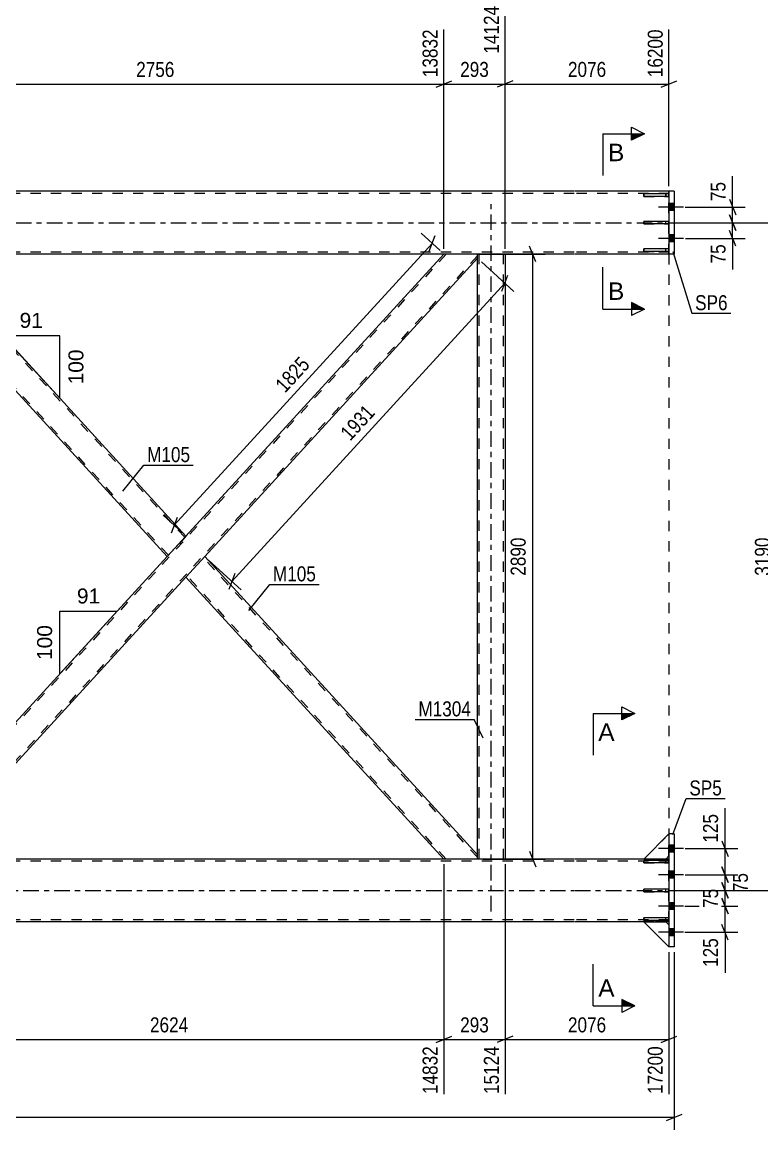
# Model space of a CAD drawing. Header units: millimetres. Extents: x -81 to 760, y -449 to 145.
# Drawn here: x 472.7 to 614, y -173.4 to 38.3 of the extents above; entities that cross this region are included whole.
import ezdxf

# ---------------------------------------------------------------- set-up
doc = ezdxf.new("R2010")
doc.units = ezdxf.units.MM
doc.linetypes.add('DXK_LINE_DOT2', pattern=[3.9198, 1.9599, -1.9599])
doc.linetypes.add('DXK_LINE_DOT3', pattern=[5.9187, 2.979, -0.9799, 0.9799, -0.9799])
doc.styles.add('Arial', font='ARIAL.TTF', dxfattribs={"height": 0.2})
doc.styles.add('Arial Narrow', font='ARIALN.TTF', dxfattribs={"height": 0.2})

# ---------------------------------------------------------------- blocks, each defined once
blk = doc.blocks.new('Part-122569792-3648 - 3516')
at = {"color": 2, "linetype": 'Continuous'}
for p, q in [((591.47, -127.84), (591.47, -127.36)), ((596.27, -127.36), (591.47, -127.36)), ((596.27, -127.84), (591.47, -127.84)), ((596.27, -127.84), (596.27, -127.36))]:
    blk.add_line(p, q, dxfattribs=at)
at = {"color": 7, "linetype": 'DXK_LINE_DOT2'}
for p, q in [((595.67, -127.84), (595.67, -127.36)), ((596.27, -127.36), (596.27, -127.36)), ((596.27, -127.36), (596.27, -127.36)), ((596.27, -127.84), (596.27, -127.84)), ((596.27, -127.84), (596.27, -127.84))]:
    blk.add_line(p, q, dxfattribs=at)
blk = doc.blocks.new('Part-122569792-3642 - 3516')
at = {"color": 2, "linetype": 'Continuous'}
for p, q in [((591.47, -133.34), (591.47, -132.86)), ((596.27, -132.86), (591.47, -132.86)), ((596.27, -133.34), (591.47, -133.34)), ((596.27, -133.34), (596.27, -132.86))]:
    blk.add_line(p, q, dxfattribs=at)
at = {"color": 7, "linetype": 'DXK_LINE_DOT2'}
for p, q in [((595.67, -133.34), (595.67, -132.86)), ((596.27, -132.86), (596.27, -132.86)), ((596.27, -132.86), (596.27, -132.86)), ((596.27, -133.34), (596.27, -133.34)), ((596.27, -133.34), (596.27, -133.34))]:
    blk.add_line(p, q, dxfattribs=at)
blk = doc.blocks.new('Part-122569792-3621 - 3516')
at = {"color": 2, "linetype": 'Continuous'}
for p, q in [((596.27, -116.8), (591.47, -121.6)), ((595.67, -121.6), (591.47, -121.6)), ((596.27, -121), (595.67, -121.6))]:
    blk.add_line(p, q, dxfattribs=at)
at = {"color": 7, "linetype": 'DXK_LINE_DOT2'}
for p, q in [((596.27, -121), (596.27, -116.8)), ((596.27, -116.8), (596.27, -116.8)), ((596.27, -116.8), (596.27, -116.8)), ((596.27, -121), (596.27, -121)), ((596.27, -121), (596.27, -121))]:
    blk.add_line(p, q, dxfattribs=at)
blk = doc.blocks.new('Part-122569792-3624 - 3516')
at = {"color": 7, "linetype": 'DXK_LINE_DOT2'}
for p, q in [((596.27, -116.8), (591.47, -121.6)), ((596.27, -121), (596.27, -116.8)), ((591.47, -121.6), (595.67, -121.6)), ((595.67, -121.6), (596.27, -121))]:
    blk.add_line(p, q, dxfattribs=at)
blk = doc.blocks.new('Bolt-122569792-3691 - 3516')
at = {"linetype": 'Continuous'}
for points in [[(596.27, 3.66), (596.27, 2.34), (597.27, 2.34), (597.27, 3.66)], [(596.27, 3.66), (596.27, 2.34), (597.27, 2.34), (597.27, 3.66)], [(596.27, -2.34), (596.27, -3.66), (597.27, -3.66), (597.27, -2.34)], [(596.27, -2.34), (596.27, -3.66), (597.27, -3.66), (597.27, -2.34)]]:
    blk.add_hatch(color=1, dxfattribs=at).paths.add_polyline_path(points)
at = {"color": 1, "linetype": 'Continuous'}
for p, q in [((599.03, 3), (594.27, 3)), ((599.03, 3), (594.27, 3)), ((597.27, 3.66), (596.27, 3.66)), ((597.27, 3.66), (596.27, 3.66)), ((597.27, 2.34), (596.27, 2.34)), ((597.27, 2.34), (596.27, 2.34)), ((599.03, -3), (594.27, -3)), ((599.03, -3), (594.27, -3)), ((597.27, -2.34), (596.27, -2.34)), ((597.27, -2.34), (596.27, -2.34)), ((597.27, -3.66), (596.27, -3.66)), ((597.27, -3.66), (596.27, -3.66))]:
    blk.add_line(p, q, dxfattribs=at)
blk = doc.blocks.new('Part-122569792-3627 - 3516')
at = {"color": 2, "linetype": 'Continuous'}
for p, q in [((591.47, -133.6), (595.67, -133.6)), ((596.27, -138.4), (591.47, -133.6)), ((595.67, -133.6), (596.27, -134.2))]:
    blk.add_line(p, q, dxfattribs=at)
at = {"color": 7, "linetype": 'DXK_LINE_DOT2'}
for p, q in [((596.27, -134.2), (596.27, -134.2)), ((596.27, -134.2), (596.27, -138.4)), ((596.27, -138.4), (596.27, -138.4))]:
    blk.add_line(p, q, dxfattribs=at)
blk = doc.blocks.new('Part-122569792-3630 - 3516')
at = {"color": 7, "linetype": 'DXK_LINE_DOT2'}
for p, q in [((591.47, -133.6), (595.67, -133.6)), ((596.27, -138.4), (591.47, -133.6)), ((595.67, -133.6), (596.27, -134.2)), ((596.27, -134.2), (596.27, -138.4))]:
    blk.add_line(p, q, dxfattribs=at)
blk = doc.blocks.new('Part-122569792-3633 - 3516')
at = {"color": 7, "linetype": 'DXK_LINE_DOT2'}
for p, q in [((596.27, -132.86), (591.47, -132.86)), ((591.47, -132.86), (591.47, -133.34)), ((591.47, -133.34), (596.27, -133.34)), ((595.67, -133.34), (595.67, -132.86)), ((596.27, -133.34), (596.27, -132.86))]:
    blk.add_line(p, q, dxfattribs=at)
blk = doc.blocks.new('Part-122569792-3636 - 3516')
at = {"color": 7, "linetype": 'DXK_LINE_DOT2'}
for p, q in [((596.27, -121.86), (591.47, -121.86)), ((591.47, -121.86), (591.47, -122.34)), ((591.47, -122.34), (596.27, -122.34)), ((595.67, -122.34), (595.67, -121.86)), ((596.27, -122.34), (596.27, -121.86))]:
    blk.add_line(p, q, dxfattribs=at)
blk = doc.blocks.new('Part-122569792-3639 - 3516')
at = {"color": 7, "linetype": 'DXK_LINE_DOT2'}
for p, q in [((596.27, -127.36), (591.47, -127.36)), ((591.47, -127.36), (591.47, -127.84)), ((591.47, -127.84), (596.27, -127.84)), ((595.67, -127.84), (595.67, -127.36)), ((596.27, -127.84), (596.27, -127.36))]:
    blk.add_line(p, q, dxfattribs=at)
blk = doc.blocks.new('Part-122569792-3645 - 3516')
at = {"color": 2, "linetype": 'Continuous'}
for p, q in [((591.47, -122.34), (591.47, -121.86)), ((596.27, -121.86), (591.47, -121.86)), ((596.27, -122.34), (591.47, -122.34)), ((596.27, -122.34), (596.27, -121.86))]:
    blk.add_line(p, q, dxfattribs=at)
at = {"color": 7, "linetype": 'DXK_LINE_DOT2'}
for p, q in [((595.67, -122.34), (595.67, -121.86)), ((596.27, -121.86), (596.27, -121.86)), ((596.27, -121.86), (596.27, -121.86)), ((596.27, -122.34), (596.27, -122.34)), ((596.27, -122.34), (596.27, -122.34))]:
    blk.add_line(p, q, dxfattribs=at)
blk = doc.blocks.new('Bolt-122569792-3692 - 3516')
at = {"linetype": 'Continuous'}
for points in [[(596.27, -118.94), (596.27, -120.26), (597.27, -120.26), (597.27, -118.94)], [(596.27, -118.94), (596.27, -120.26), (597.27, -120.26), (597.27, -118.94)], [(596.27, -118.94), (596.27, -120.26), (597.27, -120.26), (597.27, -118.94)], [(596.27, -123.94), (596.27, -125.26), (597.27, -125.26), (597.27, -123.94)], [(596.27, -123.94), (596.27, -125.26), (597.27, -125.26), (597.27, -123.94)], [(596.27, -129.94), (596.27, -131.26), (597.27, -131.26), (597.27, -129.94)], [(596.27, -129.94), (596.27, -131.26), (597.27, -131.26), (597.27, -129.94)], [(596.27, -134.94), (596.27, -136.26), (597.27, -136.26), (597.27, -134.94)], [(596.27, -134.94), (596.27, -136.26), (597.27, -136.26), (597.27, -134.94)], [(596.27, -134.94), (596.27, -136.26), (597.27, -136.26), (597.27, -134.94)]]:
    blk.add_hatch(color=1, dxfattribs=at).paths.add_polyline_path(points)
at = {"color": 1, "linetype": 'Continuous'}
for p, q in [((599.03, -119.6), (594.27, -119.6)), ((599.03, -119.6), (594.27, -119.6)), ((599.03, -119.6), (594.27, -119.6)), ((597.27, -118.94), (596.27, -118.94)), ((597.27, -118.94), (596.27, -118.94)), ((597.27, -118.94), (596.27, -118.94)), ((597.27, -120.26), (596.27, -120.26)), ((597.27, -120.26), (596.27, -120.26)), ((597.27, -120.26), (596.27, -120.26)), ((599.03, -124.6), (594.27, -124.6)), ((599.03, -124.6), (594.27, -124.6)), ((597.27, -123.94), (596.27, -123.94)), ((597.27, -123.94), (596.27, -123.94)), ((597.27, -125.26), (596.27, -125.26)), ((597.27, -125.26), (596.27, -125.26)), ((599.03, -130.6), (594.27, -130.6)), ((599.03, -130.6), (594.27, -130.6)), ((597.27, -129.94), (596.27, -129.94)), ((597.27, -129.94), (596.27, -129.94)), ((597.27, -131.26), (596.27, -131.26)), ((597.27, -131.26), (596.27, -131.26)), ((597.27, -134.94), (596.27, -134.94)), ((597.27, -134.94), (596.27, -134.94)), ((597.27, -134.94), (596.27, -134.94)), ((599.03, -135.6), (594.27, -135.6)), ((599.03, -135.6), (594.27, -135.6)), ((599.03, -135.6), (594.27, -135.6)), ((597.27, -136.26), (596.27, -136.26)), ((597.27, -136.26), (596.27, -136.26)), ((597.27, -136.26), (596.27, -136.26))]:
    blk.add_line(p, q, dxfattribs=at)
blk = doc.blocks.new('Part-122569792-3715 - 3516')
at = {"color": 7, "linetype": 'DXK_LINE_DOT2'}
for p, q in [((578.17, 5.6), (0, 5.6)), ((596.27, 5.6), (578.27, 5.6)), ((596.27, -6), (596.27, 6)), ((578.17, -5.6), (0, -5.6)), ((596.27, -5.6), (578.27, -5.6))]:
    blk.add_line(p, q, dxfattribs=at)
at = {"color": 2, "linetype": 'Continuous'}
for p, q in [((578.17, 6), (447.67, 6)), ((596.27, 6), (578.27, 6)), ((578.17, -6), (452.17, -6)), ((596.27, -6), (578.27, -6))]:
    blk.add_line(p, q, dxfattribs=at)
at = {"color": 7, "linetype": 'DXK_LINE_DOT3'}
for p, q in [((-2, 0), (578.17, 0)), ((578.27, 0), (598.27, 0))]:
    blk.add_line(p, q, dxfattribs=at)
blk = doc.blocks.new('Part-122569792-3720 - 3516')
at = {"color": 7, "linetype": 'DXK_LINE_DOT2'}
for p, q in [((578.17, -122), (-40, -122)), ((596.27, -122), (578.27, -122)), ((595.67, -121.6), (591.47, -121.6)), ((596.27, -133.6), (596.27, -121.6)), ((578.17, -133.2), (-40, -133.2)), ((596.27, -133.2), (578.27, -133.2)), ((578.17, -133.6), (-27.5, -133.6)), ((596.27, -133.6), (578.27, -133.6)), ((595.67, -133.6), (591.47, -133.6))]:
    blk.add_line(p, q, dxfattribs=at)
at = {"color": 2, "linetype": 'Continuous'}
for p, q in [((578.17, -121.6), (-35.2, -121.6)), ((591.47, -121.6), (578.27, -121.6)), ((596.27, -121.6), (595.67, -121.6)), ((578.17, -133.6), (452.17, -133.6)), ((591.47, -133.6), (578.27, -133.6)), ((596.27, -133.6), (595.67, -133.6))]:
    blk.add_line(p, q, dxfattribs=at)
at = {"color": 7, "linetype": 'DXK_LINE_DOT3'}
for p, q in [((-42, -127.6), (578.17, -127.6)), ((578.27, -127.6), (598.27, -127.6))]:
    blk.add_line(p, q, dxfattribs=at)
blk = doc.blocks.new('Part-122569792-3744 - 3516')
at = {"color": 7, "linetype": 'DXK_LINE_DOT2'}
for p, q in [((596.27, -5.02), (591.47, -5.02)), ((591.47, -5.02), (591.47, -5.5)), ((591.47, -5.5), (596.27, -5.5)), ((595.67, -5.5), (595.67, -5.02)), ((596.27, -5.5), (596.27, -5.02))]:
    blk.add_line(p, q, dxfattribs=at)
blk = doc.blocks.new('Part-122569792-3876 - 3516')
at = {"color": 7, "linetype": 'DXK_LINE_DOT3'}
blk.add_line((562.33, -131.6), (562.33, 4), dxfattribs=at)
at = {"color": 7, "linetype": 'DXK_LINE_DOT2'}
for p, q in [((559.69, -6), (564.97, -6)), ((559.69, -6.8), (559.69, -6)), ((560.01, -121.6), (560.01, -6)), ((564.65, -121.6), (564.65, -6)), ((559.69, -121.6), (559.69, -120.8)), ((564.97, -121.6), (559.69, -121.6))]:
    blk.add_line(p, q, dxfattribs=at)
at = {"color": 2, "linetype": 'Continuous'}
for p, q in [((564.97, -6), (564.97, -121.6)), ((559.69, -120.8), (559.69, -6.8))]:
    blk.add_line(p, q, dxfattribs=at)
blk = doc.blocks.new('Part-122569792-3747 - 3516')
at = {"color": 7, "linetype": 'DXK_LINE_DOT2'}
for p, q in [((596.27, 5.5), (591.47, 5.5)), ((591.47, 5.5), (591.47, 5.02)), ((591.47, 5.02), (596.27, 5.02)), ((595.67, 5.5), (595.67, 5.02)), ((596.27, 5.02), (596.27, 5.5))]:
    blk.add_line(p, q, dxfattribs=at)
blk = doc.blocks.new('Part-122569792-3750 - 3516')
at = {"color": 7, "linetype": 'DXK_LINE_DOT2'}
for p, q in [((596.27, 0.24), (591.47, 0.24)), ((591.47, 0.24), (591.47, -0.24)), ((595.67, -0.24), (595.67, 0.24)), ((596.27, -0.24), (596.27, 0.24)), ((591.47, -0.24), (596.27, -0.24))]:
    blk.add_line(p, q, dxfattribs=at)
blk = doc.blocks.new('Part-122569792-3753 - 3516')
at = {"color": 2, "linetype": 'Continuous'}
for p, q in [((591.47, -5.5), (591.47, -5.02)), ((596.27, -5.02), (591.47, -5.02)), ((596.27, -5.5), (591.47, -5.5)), ((596.27, -5.5), (596.27, -5.02))]:
    blk.add_line(p, q, dxfattribs=at)
at = {"color": 7, "linetype": 'DXK_LINE_DOT2'}
for p, q in [((595.67, -5.5), (595.67, -5.02)), ((596.27, -5.02), (596.27, -5.02)), ((596.27, -5.02), (596.27, -5.02)), ((596.27, -5.5), (596.27, -5.5)), ((596.27, -5.5), (596.27, -5.5))]:
    blk.add_line(p, q, dxfattribs=at)
blk = doc.blocks.new('Part-122569792-3756 - 3516')
at = {"color": 2, "linetype": 'Continuous'}
for p, q in [((591.47, 5.02), (591.47, 5.5)), ((596.27, 5.5), (591.47, 5.5)), ((596.27, 5.02), (591.47, 5.02)), ((596.27, 5.5), (596.27, 5.02))]:
    blk.add_line(p, q, dxfattribs=at)
at = {"color": 7, "linetype": 'DXK_LINE_DOT2'}
for p, q in [((595.67, 5.02), (595.67, 5.5)), ((596.27, 5.5), (596.27, 5.5)), ((596.27, 5.5), (596.27, 5.5)), ((596.27, 5.02), (596.27, 5.02)), ((596.27, 5.02), (596.27, 5.02))]:
    blk.add_line(p, q, dxfattribs=at)
blk = doc.blocks.new('Part-122569792-3759 - 3516')
at = {"color": 2, "linetype": 'Continuous'}
for p, q in [((591.47, -0.24), (591.47, 0.24)), ((596.27, 0.24), (591.47, 0.24)), ((596.27, 0.24), (596.27, -0.24)), ((596.27, -0.24), (591.47, -0.24))]:
    blk.add_line(p, q, dxfattribs=at)
at = {"color": 7, "linetype": 'DXK_LINE_DOT2'}
for p, q in [((595.67, -0.24), (595.67, 0.24)), ((596.27, 0.24), (596.27, 0.24)), ((596.27, 0.24), (596.27, 0.24)), ((596.27, -0.24), (596.27, -0.24)), ((596.27, -0.24), (596.27, -0.24))]:
    blk.add_line(p, q, dxfattribs=at)
blk = doc.blocks.new('Part-122569792-3816 - 3516')
at = {"color": 2, "linetype": 'Continuous'}
for p, q in [((597.27, 6), (596.27, 6)), ((596.27, 6), (596.27, -6)), ((597.27, 6), (597.27, -6)), ((597.27, -6), (596.27, -6))]:
    blk.add_line(p, q, dxfattribs=at)
blk = doc.blocks.new('Part-122569792-3821 - 3516')
at = {"color": 2, "linetype": 'Continuous'}
for p, q in [((597.27, -116.8), (596.27, -116.8)), ((596.27, -116.8), (596.27, -138.4)), ((597.27, -116.8), (597.27, -138.4)), ((597.27, -138.4), (596.27, -138.4))]:
    blk.add_line(p, q, dxfattribs=at)
blk = doc.blocks.new('Part-122569792-3826 - 3516')
at = {"color": 2, "linetype": 'Continuous'}
for p, q in [((507.58, -63.8), (504, -67.71)), ((559.69, -120.8), (507.58, -63.8)), ((553.27, -121.6), (504, -67.71)), ((559.69, -121.6), (559.69, -120.8))]:
    blk.add_line(p, q, dxfattribs=at)
at = {"color": 7, "linetype": 'DXK_LINE_DOT2'}
for p, q in [((559.69, -121.27), (507.36, -64.04)), ((504.22, -67.48), (504.23, -67.46)), ((553.7, -121.6), (504.22, -67.48)), ((559.69, -121.6), (553.27, -121.6)), ((559.69, -121.6), (559.69, -121.57))]:
    blk.add_line(p, q, dxfattribs=at)
blk = doc.blocks.new('Part-122569792-3891 - 3516')
at = {"color": 7, "linetype": 'DXK_LINE_DOT2'}
for p, q in [((553.7, -6), (448.31, -121.27)), ((559.69, -6.33), (454.3, -121.6)), ((559.69, -6), (553.27, -6)), ((504, -59.89), (500.42, -63.8)), ((507.58, -63.8), (504, -67.71)), ((454.73, -121.6), (448.31, -121.6))]:
    blk.add_line(p, q, dxfattribs=at)
at = {"color": 2, "linetype": 'Continuous'}
for p, q in [((553.27, -6), (504, -59.89)), ((559.69, -6.8), (559.69, -6)), ((559.69, -6.8), (507.58, -63.8)), ((500.42, -63.8), (448.31, -120.8)), ((504, -67.71), (454.73, -121.6)), ((448.31, -121.6), (448.31, -120.8))]:
    blk.add_line(p, q, dxfattribs=at)
blk = doc.blocks.new('Part-122569792-3896 - 3516')
at = {"color": 7, "linetype": 'DXK_LINE_DOT2'}
for p, q in [((454.73, -6), (448.31, -6)), ((448.31, -6.48), (448.31, -6)), ((500.64, -63.56), (448.31, -6.33)), ((503.78, -60.12), (454.3, -6)), ((503.97, -59.92), (503.57, -60.36)), ((500.64, -63.56), (500.66, -63.54))]:
    blk.add_line(p, q, dxfattribs=at)
at = {"color": 2, "linetype": 'Continuous'}
for p, q in [((504, -59.89), (454.73, -6)), ((448.31, -6.8), (448.31, -6.48)), ((500.42, -63.8), (448.31, -6.8)), ((503.57, -60.36), (500.42, -63.8)), ((504, -59.89), (503.57, -60.36))]:
    blk.add_line(p, q, dxfattribs=at)
blk = doc.blocks.new('Line-122569792-4873 - 3516')
at = {"color": 1, "linetype": 'DXK_LINE_DOT2'}
blk.add_line((596.27, -6), (596.27, -116.8), dxfattribs=at)
blk = doc.blocks.new('StraightDimension-122569792-4047 - 3516')
at = {"color": 7, "linetype": 'Continuous'}
for p, q in [((607.82, 4.5), (609.02, 1.5)), ((599.38, 3), (610.82, 3)), ((608.42, 0), (608.42, 3)), ((597.27, 0), (610.82, 0)), ((609.02, -1.5), (607.82, 1.5))]:
    blk.add_line(p, q, dxfattribs=at)
at = {"color": 0}
blk.add_wipeout([(607.67, 8.38), (603.47, 8.38), (603.47, 3.52), (607.67, 3.52)], dxfattribs=at)
at = {"color": 7, "linetype": 'Continuous'}
blk.add_line((608.42, 3), (608.42, 8.91), dxfattribs=at)
blk.add_line((608.42, 3), (608.42, 8.91), dxfattribs=at)
at = {"color": 3, "style": 'Arial Narrow'}
blk.add_text('75', height=2.863, rotation=90.0002, dxfattribs=at).set_placement((607.07, 4.13))
blk = doc.blocks.new('StraightDimension-122569792-8491 - 3516')
at = {"color": 7, "linetype": 'Continuous'}
for p, q in [((553.27, -122.6), (553.27, -166.51)), ((564.97, -122.58), (564.97, -166.51)), ((551.77, -156.67), (554.77, -155.47)), ((553.27, -156.07), (564.97, -156.07)), ((566.47, -155.47), (563.47, -156.67))]:
    blk.add_line(p, q, dxfattribs=at)
at = {"color": 0}
blk.add_wipeout([(562.47, -155.32), (562.47, -151.12), (555.78, -151.12), (555.78, -155.32)], dxfattribs=at)
at = {"color": 0, "linetype": 'Continuous'}
blk.add_wipeout([(564.37, -156.77), (560.17, -156.77), (560.17, -167.11), (564.37, -167.11)], dxfattribs=at)
at = {"color": 3, "style": 'Arial Narrow'}
blk.add_text('293', height=2.863, dxfattribs=at).set_placement((556.38, -154.72))
at = {"color": 3, "linetype": 'Continuous', "style": 'Arial Narrow'}
blk.add_text('15124', height=2.863, rotation=90.0002, dxfattribs=at).set_placement((563.77, -166.51))
blk = doc.blocks.new('AngleDimension-122569792-4592 - 3516')
at = {"color": 7, "linetype": 'Continuous'}
for p, q in [((455.41, -6.74), (468.98, -21.59)), ((479.91, -21.59), (468.98, -21.59)), ((479.91, -33.54), (468.98, -21.59)), ((479.91, -33.54), (479.91, -21.59))]:
    blk.add_line(p, q, dxfattribs=at)
at = {"color": 0}
for points in [[(477.27, -20.69), (477.27, -16.49), (471.62, -16.49), (471.62, -20.69)], [(485.01, -23.63), (480.81, -23.63), (480.81, -31.5), (485.01, -31.5)]]:
    blk.add_wipeout(points, dxfattribs=at)
at = {"color": 3, "style": 'Arial'}
blk.add_text('91', height=2.865, dxfattribs=at).set_placement((472.22, -20.09))
blk.add_text('100', height=2.865, rotation=90.0002, dxfattribs=at).set_placement((484.41, -30.9))
blk = doc.blocks.new('StraightDimension-122569792-4767 - 3516')
at = {"color": 7, "linetype": 'Continuous'}
for p, q in [((560.69, -6), (572.64, -6)), ((570.84, -7.5), (569.64, -4.5)), ((570.24, -121.6), (570.24, -6)), ((569.64, -120.1), (570.84, -123.1)), ((560.69, -121.6), (572.64, -121.6))]:
    blk.add_line(p, q, dxfattribs=at)
at = {"color": 0}
blk.add_wipeout([(569.49, -59.54), (565.29, -59.54), (565.29, -68.06), (569.49, -68.06)], dxfattribs=at)
at = {"color": 3, "style": 'Arial Narrow'}
blk.add_text('2890', height=2.863, rotation=90.0002, dxfattribs=at).set_placement((568.89, -67.46))
blk = doc.blocks.new('StraightDimension-122569792-3940 - 3516')
at = {"color": 7, "linetype": 'Continuous'}
for p, q in [((606.39, -129.1), (607.59, -132.1)), ((599.28, -130.6), (609.39, -130.6)), ((606.99, -135.6), (606.99, -130.6)), ((607.59, -137.1), (606.39, -134.1)), ((599.28, -135.6), (609.39, -135.6))]:
    blk.add_line(p, q, dxfattribs=at)
at = {"color": 0}
blk.add_wipeout([(606.24, -136.12), (602.04, -136.12), (602.04, -142.81), (606.24, -142.81)], dxfattribs=at)
at = {"color": 7, "linetype": 'Continuous'}
blk.add_line((606.99, -135.6), (606.99, -143.33), dxfattribs=at)
blk.add_line((606.99, -135.6), (606.99, -143.33), dxfattribs=at)
at = {"color": 3, "style": 'Arial Narrow'}
blk.add_text('125', height=2.863, rotation=90.0002, dxfattribs=at).set_placement((605.64, -142.21))
blk = doc.blocks.new('StraightDimension-122569792-4238 - 3516')
at = {"color": 7, "linetype": 'Continuous'}
for p, q in [((560.43, -7.47), (566.66, -13.17)), ((564.32, -13.06), (565.46, -10.04)), ((512.77, -68.55), (564.89, -11.55)), ((508.32, -64.47), (514.55, -70.17)), ((513.34, -67.04), (512.21, -70.06))]:
    blk.add_line(p, q, dxfattribs=at)
at = {"color": 0}
blk.add_wipeout([(541.15, -36.4), (538.05, -33.57), (532.31, -39.85), (535.41, -42.69)], dxfattribs=at)
at = {"color": 3, "style": 'Arial Narrow'}
blk.add_text('1931', height=2.863, rotation=47.5612, dxfattribs=at).set_placement((535.37, -41.84))
blk = doc.blocks.new('StraightDimension-122569792-3953 - 3516')
at = {"color": 7, "linetype": 'Continuous'}
for p, q in [((606.39, -126.1), (607.59, -129.1)), ((597.27, -127.6), (609.39, -127.6)), ((607.59, -132.1), (606.39, -129.1)), ((606.99, -130.6), (606.99, -127.6)), ((599.28, -130.6), (609.39, -130.6))]:
    blk.add_line(p, q, dxfattribs=at)
at = {"color": 0}
blk.add_wipeout([(606.24, -126.67), (602.04, -126.67), (602.04, -131.53), (606.24, -131.53)], dxfattribs=at)
at = {"color": 3, "style": 'Arial Narrow'}
blk.add_text('75', height=2.863, rotation=90.0002, dxfattribs=at).set_placement((605.64, -130.93))
blk = doc.blocks.new('StraightDimension-122569792-3964 - 3516')
at = {"color": 7, "linetype": 'Continuous'}
for p, q in [((599.35, -124.6), (609.84, -124.6)), ((606.39, -123.1), (607.59, -126.1)), ((606.99, -127.6), (606.99, -124.6)), ((607.59, -129.1), (606.39, -126.1)), ((597.27, -127.6), (609.84, -127.6))]:
    blk.add_line(p, q, dxfattribs=at)
at = {"color": 0}
blk.add_wipeout([(611.94, -123.67), (607.74, -123.67), (607.74, -128.53), (611.94, -128.53)], dxfattribs=at)
at = {"color": 3, "style": 'Arial Narrow'}
blk.add_text('75', height=2.863, rotation=90.0002, dxfattribs=at).set_placement((611.34, -127.93))
blk = doc.blocks.new('StraightDimension-122569792-3975 - 3516')
at = {"color": 7, "linetype": 'Continuous'}
for p, q in [((606.39, -118.1), (607.59, -121.1)), ((599.35, -119.6), (609.39, -119.6)), ((606.99, -124.6), (606.99, -119.6)), ((599.35, -124.6), (609.39, -124.6)), ((607.59, -126.1), (606.39, -123.1))]:
    blk.add_line(p, q, dxfattribs=at)
at = {"color": 0}
blk.add_wipeout([(606.24, -112.39), (602.04, -112.39), (602.04, -119.07), (606.24, -119.07)], dxfattribs=at)
at = {"color": 7, "linetype": 'Continuous'}
blk.add_line((606.99, -119.6), (606.99, -111.87), dxfattribs=at)
blk.add_line((606.99, -119.6), (606.99, -111.87), dxfattribs=at)
at = {"color": 3, "style": 'Arial Narrow'}
blk.add_text('125', height=2.863, rotation=90.0002, dxfattribs=at).set_placement((605.64, -118.47))
blk = doc.blocks.new('StraightDimension-122569792-8492 - 3516')
at = {"color": 7, "linetype": 'Continuous'}
for p, q in [((448.31, -122.6), (448.31, -171.01)), ((553.27, -122.6), (553.27, -166.51)), ((449.81, -155.47), (446.81, -156.67)), ((448.31, -156.07), (553.27, -156.07)), ((551.77, -156.67), (554.77, -155.47))]:
    blk.add_line(p, q, dxfattribs=at)
at = {"color": 0}
blk.add_wipeout([(505.05, -155.32), (505.05, -151.12), (496.53, -151.12), (496.53, -155.32)], dxfattribs=at)
at = {"color": 0, "linetype": 'Continuous'}
blk.add_wipeout([(552.67, -156.77), (548.47, -156.77), (548.47, -167.11), (552.67, -167.11)], dxfattribs=at)
at = {"color": 3, "style": 'Arial Narrow'}
blk.add_text('2624', height=2.863, dxfattribs=at).set_placement((497.13, -154.72))
at = {"color": 3, "linetype": 'Continuous', "style": 'Arial Narrow'}
blk.add_text('14832', height=2.863, rotation=90.0002, dxfattribs=at).set_placement((552.07, -166.51))
blk = doc.blocks.new('StraightDimension-122569792-4038 - 3516')
at = {"color": 7, "linetype": 'Continuous'}
for p, q in [((597.27, 0), (610.82, 0)), ((607.82, 1.5), (609.02, -1.5)), ((608.42, -3), (608.42, 0)), ((609.02, -4.5), (607.82, -1.5)), ((599.42, -3), (610.82, -3))]:
    blk.add_line(p, q, dxfattribs=at)
at = {"color": 0}
blk.add_wipeout([(607.67, -3.53), (603.47, -3.53), (603.47, -8.38), (607.67, -8.38)], dxfattribs=at)
at = {"color": 7, "linetype": 'Continuous'}
blk.add_line((608.42, -3), (608.42, -8.91), dxfattribs=at)
blk.add_line((608.42, -3), (608.42, -8.91), dxfattribs=at)
at = {"color": 3, "style": 'Arial Narrow'}
blk.add_text('75', height=2.863, rotation=90.0002, dxfattribs=at).set_placement((607.07, -7.78))
blk = doc.blocks.new('StraightDimension-122569792-4109 - 3516')
at = {"color": 7, "linetype": 'Continuous'}
for p, q in [((598.27, 0), (619.29, 0)), ((617.49, -1.5), (616.29, 1.5)), ((616.89, -127.6), (616.89, 0)), ((616.29, -126.1), (617.49, -129.1)), ((598.27, -127.6), (619.29, -127.6))]:
    blk.add_line(p, q, dxfattribs=at)
at = {"color": 0}
blk.add_wipeout([(616.14, -59.54), (611.94, -59.54), (611.94, -68.06), (616.14, -68.06)], dxfattribs=at)
at = {"color": 3, "style": 'Arial Narrow'}
blk.add_text('3190', height=2.863, rotation=90.0002, dxfattribs=at).set_placement((615.54, -67.46))
blk = doc.blocks.new('StraightDimension-122569792-4253 - 3516')
at = {"color": 7, "linetype": 'Continuous'}
for p, q in [((552.53, -5.33), (548.91, -2.01)), ((501.74, -57.82), (551.01, -3.94)), ((550.45, -5.45), (551.58, -2.42)), ((503.26, -59.21), (499.64, -55.9)), ((502.31, -56.31), (501.17, -59.34))]:
    blk.add_line(p, q, dxfattribs=at)
at = {"color": 0}
blk.add_wipeout([(528.7, -27.23), (525.6, -24.4), (519.85, -30.68), (522.95, -33.52)], dxfattribs=at)
at = {"color": 3, "style": 'Arial Narrow'}
blk.add_text('1825', height=2.863, rotation=47.5612, dxfattribs=at).set_placement((522.92, -32.67))
blk = doc.blocks.new('AngleDimension-122569792-4584 - 3516')
at = {"color": 7, "linetype": 'Continuous'}
for p, q in [((552.6, -6.74), (490.86, -74.26)), ((479.93, -74.26), (490.86, -74.26)), ((479.93, -86.21), (490.86, -74.26)), ((479.93, -86.21), (479.93, -74.26))]:
    blk.add_line(p, q, dxfattribs=at)
at = {"color": 0}
for points in [[(488.22, -73.36), (488.22, -69.16), (482.57, -69.16), (482.57, -73.36)], [(479.03, -76.3), (474.83, -76.3), (474.83, -84.17), (479.03, -84.17)]]:
    blk.add_wipeout(points, dxfattribs=at)
at = {"color": 3, "style": 'Arial'}
blk.add_text('91', height=2.865, dxfattribs=at).set_placement((483.17, -72.76))
blk.add_text('100', height=2.865, rotation=90.0002, dxfattribs=at).set_placement((478.43, -83.57))
blk = doc.blocks.new('StraightDimension-122569792-4756 - 3516')
at = {"color": 7, "linetype": 'Continuous'}
for p, q in [((597.27, -139.4), (597.27, -173.35)), ((-41, -170.95), (597.27, -170.95)), ((595.77, -171.55), (598.77, -170.35))]:
    blk.add_line(p, q, dxfattribs=at)
blk = doc.blocks.new('StraightDimension-122569792-8490 - 3516')
at = {"color": 7, "linetype": 'Continuous'}
for p, q in [((564.97, -122.58), (564.97, -166.51)), ((596.27, -139.4), (596.27, -166.51)), ((566.47, -155.47), (563.47, -156.67)), ((564.97, -156.07), (596.27, -156.07)), ((594.77, -156.67), (597.77, -155.47))]:
    blk.add_line(p, q, dxfattribs=at)
at = {"color": 0}
blk.add_wipeout([(584.88, -155.32), (584.88, -151.12), (576.37, -151.12), (576.37, -155.32)], dxfattribs=at)
at = {"color": 0, "linetype": 'Continuous'}
blk.add_wipeout([(595.67, -156.77), (591.47, -156.77), (591.47, -167.11), (595.67, -167.11)], dxfattribs=at)
at = {"color": 3, "style": 'Arial Narrow'}
blk.add_text('2076', height=2.863, dxfattribs=at).set_placement((576.97, -154.72))
at = {"color": 3, "linetype": 'Continuous', "style": 'Arial Narrow'}
blk.add_text('17200', height=2.863, rotation=90.0002, dxfattribs=at).set_placement((595.07, -166.51))
blk = doc.blocks.new('StraightDimension-122569792-8907 - 3516')
at = {"color": 7, "linetype": 'Continuous'}
for p, q in [((564.97, -5), (564.97, 41.45)), ((596.27, 7), (596.27, 36.95)), ((566.47, 27.11), (563.47, 25.91)), ((564.97, 26.51), (596.27, 26.51)), ((594.77, 25.91), (597.77, 27.11))]:
    blk.add_line(p, q, dxfattribs=at)
at = {"color": 0, "linetype": 'Continuous'}
blk.add_wipeout([(595.67, 37.55), (591.47, 37.55), (591.47, 27.21), (595.67, 27.21)], dxfattribs=at)
at = {"color": 0}
blk.add_wipeout([(584.88, 27.26), (584.88, 31.46), (576.37, 31.46), (576.37, 27.26)], dxfattribs=at)
at = {"color": 3, "linetype": 'Continuous', "style": 'Arial Narrow'}
blk.add_text('16200', height=2.863, rotation=90.0002, dxfattribs=at).set_placement((595.07, 27.81))
at = {"color": 3, "style": 'Arial Narrow'}
blk.add_text('2076', height=2.863, dxfattribs=at).set_placement((576.97, 27.86))
blk = doc.blocks.new('StraightDimension-122569792-8908 - 3516')
at = {"color": 7, "linetype": 'Continuous'}
for p, q in [((564.97, -5), (564.97, 41.45)), ((553.27, -5), (553.27, 36.95)), ((551.77, 25.91), (554.77, 27.11)), ((553.27, 26.51), (564.97, 26.51)), ((566.47, 27.11), (563.47, 25.91))]:
    blk.add_line(p, q, dxfattribs=at)
at = {"color": 0}
blk.add_wipeout([(562.47, 27.26), (562.47, 31.46), (555.78, 31.46), (555.78, 27.26)], dxfattribs=at)
at = {"color": 0, "linetype": 'Continuous'}
blk.add_wipeout([(564.37, 42.05), (560.17, 42.05), (560.17, 31.71), (564.37, 31.71)], dxfattribs=at)
at = {"color": 3, "linetype": 'Continuous', "style": 'Arial Narrow'}
blk.add_text('14124', height=2.863, rotation=90.0002, dxfattribs=at).set_placement((563.77, 32.31))
at = {"color": 3, "style": 'Arial Narrow'}
blk.add_text('293', height=2.863, dxfattribs=at).set_placement((556.38, 27.86))
blk = doc.blocks.new('StraightDimension-122569792-8909 - 3516')
at = {"color": 7, "linetype": 'Continuous'}
for p, q in [((443.03, -5), (443.03, 41.45)), ((553.27, -5), (553.27, 36.95)), ((444.53, 27.11), (441.53, 25.91)), ((443.03, 26.51), (553.27, 26.51)), ((551.77, 25.91), (554.77, 27.11))]:
    blk.add_line(p, q, dxfattribs=at)
at = {"color": 0, "linetype": 'Continuous'}
blk.add_wipeout([(552.67, 37.55), (548.47, 37.55), (548.47, 27.21), (552.67, 27.21)], dxfattribs=at)
at = {"color": 0}
blk.add_wipeout([(502.41, 27.26), (502.41, 31.46), (493.89, 31.46), (493.89, 27.26)], dxfattribs=at)
at = {"color": 3, "linetype": 'Continuous', "style": 'Arial Narrow'}
blk.add_text('13832', height=2.863, rotation=90.0002, dxfattribs=at).set_placement((552.07, 27.81))
at = {"color": 3, "style": 'Arial Narrow'}
blk.add_text('2756', height=2.863, dxfattribs=at).set_placement((494.49, 27.86))
blk = doc.blocks.new('SectionMark-122569792-4799 - 3516')
at = {"linetype": 'Continuous'}
for points in [[(589.12, 15.76), (589.12, 17.01), (591.62, 17.01)], [(589.12, -16.49), (589.12, -15.24), (591.62, -16.49)]]:
    blk.add_hatch(color=6, dxfattribs=at).paths.add_polyline_path(points)
at = {"color": 6, "linetype": 'Continuous'}
for p, q in [((583.62, 17.01), (591.62, 17.01)), ((589.12, 15.76), (589.12, 18.26)), ((589.12, 18.26), (591.62, 17.01)), ((591.62, 17.01), (589.12, 15.76)), ((583.62, -16.49), (591.62, -16.49)), ((591.62, -16.49), (589.12, -15.24)), ((589.12, -15.24), (589.12, -17.74)), ((591.62, -16.49), (589.12, -17.74))]:
    blk.add_line(p, q, dxfattribs=at)
at = {"color": 0, "linetype": 'Continuous'}
for points in [[(587.73, 11.76), (587.73, 15.26), (584.62, 15.26), (584.62, 11.76)], [(587.73, -14.74), (587.73, -11.24), (584.62, -11.24), (584.62, -14.74)]]:
    blk.add_wipeout(points, dxfattribs=at)
at = {"color": 6, "linetype": 'Continuous'}
for p, q in [((583.62, 17.01), (583.62, 9.01)), ((583.62, -16.49), (583.62, -8.49))]:
    blk.add_line(p, q, dxfattribs=at)
at = {"color": 3, "linetype": 'Continuous', "style": 'Arial'}
for p in [(584.62, 11.76), (584.62, -14.74)]:
    blk.add_text('B', height=3.34, dxfattribs=at).set_placement(p)
blk = doc.blocks.new('Mark-122569792-3872 - 3516')
at = {"color": 0}
blk.add_wipeout([(558.45, -94.33), (558.45, -91.33), (548.4, -91.33), (548.4, -94.33)], dxfattribs=at)
blk.add_wipeout([(558.45, -94.33), (558.45, -91.33), (548.4, -91.33), (548.4, -94.33)], dxfattribs=at)
at = {"color": 30, "linetype": 'Continuous'}
for p in [(547.8, -94.93), (560.76, -98.47)]:
    blk.add_line(p, (559.05, -94.93), dxfattribs=at)
at = {"color": 3, "style": 'Arial Narrow'}
blk.add_text('M1304', height=2.863, dxfattribs=at).set_placement((548.4, -94.33))
blk = doc.blocks.new('Mark-122569792-3812 - 3516')
at = {"color": 0}
blk.add_wipeout([(607.47, -16.71), (607.47, -13.71), (601.26, -13.71), (601.26, -16.71)], dxfattribs=at)
blk.add_wipeout([(607.47, -16.71), (607.47, -13.71), (601.26, -13.71), (601.26, -16.71)], dxfattribs=at)
at = {"color": 30, "linetype": 'Continuous'}
for p, q in [((597, -5.5), (600.66, -17.31)), ((600.66, -17.31), (608.07, -17.31))]:
    blk.add_line(p, q, dxfattribs=at)
at = {"color": 3, "style": 'Arial Narrow'}
blk.add_text('SP6', height=2.863, dxfattribs=at).set_placement((601.26, -16.71))
blk = doc.blocks.new('Mark-122569792-3817 - 3516')
at = {"color": 0}
blk.add_wipeout([(606.37, -109.45), (606.37, -106.45), (600.16, -106.45), (600.16, -109.45)], dxfattribs=at)
blk.add_wipeout([(606.37, -109.45), (606.37, -106.45), (600.16, -106.45), (600.16, -109.45)], dxfattribs=at)
at = {"color": 30, "linetype": 'Continuous'}
for p, q in [((596.99, -116.93), (599.56, -110.05)), ((599.56, -110.05), (606.97, -110.05))]:
    blk.add_line(p, q, dxfattribs=at)
at = {"color": 3, "style": 'Arial Narrow'}
blk.add_text('SP5', height=2.863, dxfattribs=at).set_placement((600.16, -109.45))
blk = doc.blocks.new('Mark-122569792-3822 - 3516')
at = {"color": 0}
blk.add_wipeout([(528.84, -68.53), (528.84, -65.53), (520.61, -65.53), (520.61, -68.53)], dxfattribs=at)
blk.add_wipeout([(528.84, -68.53), (528.84, -65.53), (520.61, -65.53), (520.61, -68.53)], dxfattribs=at)
at = {"color": 30, "linetype": 'Continuous'}
for p, q in [((515.98, -74.08), (520.01, -69.13)), ((520.01, -69.13), (529.44, -69.13))]:
    blk.add_line(p, q, dxfattribs=at)
at = {"color": 3, "style": 'Arial Narrow'}
blk.add_text('M105', height=2.863, dxfattribs=at).set_placement((520.61, -68.53))
blk = doc.blocks.new('Mark-122569792-3892 - 3516')
at = {"color": 0}
blk.add_wipeout([(504.8, -45.74), (504.8, -42.74), (496.58, -42.74), (496.58, -45.74)], dxfattribs=at)
blk.add_wipeout([(504.8, -45.74), (504.8, -42.74), (496.58, -42.74), (496.58, -45.74)], dxfattribs=at)
at = {"color": 30, "linetype": 'Continuous'}
for p, q in [((491.94, -51.29), (495.98, -46.34)), ((495.98, -46.34), (505.4, -46.34))]:
    blk.add_line(p, q, dxfattribs=at)
at = {"color": 3, "style": 'Arial Narrow'}
blk.add_text('M105', height=2.863, dxfattribs=at).set_placement((496.58, -45.74))
blk = doc.blocks.new('SectionMark-122569792-4801 - 3516')
at = {"linetype": 'Continuous'}
for points in [[(587.26, -95.02), (587.26, -93.77), (589.76, -93.77)], [(587.26, -149.66), (587.26, -148.41), (589.76, -149.66)]]:
    blk.add_hatch(color=6, dxfattribs=at).paths.add_polyline_path(points)
at = {"color": 6, "linetype": 'Continuous'}
for p, q in [((587.26, -95.02), (587.26, -92.52)), ((587.26, -92.52), (589.76, -93.77)), ((581.76, -93.77), (589.76, -93.77)), ((589.76, -93.77), (587.26, -95.02)), ((581.76, -149.66), (589.76, -149.66)), ((589.76, -149.66), (587.26, -148.41)), ((587.26, -148.41), (587.26, -150.91)), ((589.76, -149.66), (587.26, -150.91))]:
    blk.add_line(p, q, dxfattribs=at)
at = {"color": 0, "linetype": 'Continuous'}
for points in [[(585.87, -99.02), (585.87, -95.52), (582.76, -95.52), (582.76, -99.02)], [(585.87, -147.91), (585.87, -144.41), (582.76, -144.41), (582.76, -147.91)]]:
    blk.add_wipeout(points, dxfattribs=at)
at = {"color": 6, "linetype": 'Continuous'}
for p, q in [((581.76, -93.77), (581.76, -101.77)), ((581.76, -149.66), (581.76, -141.66))]:
    blk.add_line(p, q, dxfattribs=at)
at = {"color": 3, "linetype": 'Continuous', "style": 'Arial'}
for p in [(582.76, -99.02), (582.76, -147.91)]:
    blk.add_text('A', height=3.34, dxfattribs=at).set_placement(p)

msp = doc.modelspace()

# ---------------------------------------------------------------- block references
for name in ['Part-122569792-3715 - 3516', 'Part-122569792-3747 - 3516', 'Part-122569792-3756 - 3516', 'Part-122569792-3816 - 3516', 'Part-122569792-3876 - 3516', 'Bolt-122569792-3691 - 3516', 'Part-122569792-3750 - 3516', 'Part-122569792-3759 - 3516', 'Part-122569792-3891 - 3516', 'Part-122569792-3896 - 3516', 'Part-122569792-3744 - 3516', 'Part-122569792-3753 - 3516', 'Line-122569792-4873 - 3516', 'Part-122569792-3826 - 3516', 'Part-122569792-3621 - 3516', 'Part-122569792-3624 - 3516', 'Part-122569792-3821 - 3516', 'Bolt-122569792-3692 - 3516', 'Part-122569792-3720 - 3516', 'Part-122569792-3636 - 3516', 'Part-122569792-3645 - 3516', 'Part-122569792-3648 - 3516', 'Part-122569792-3639 - 3516', 'Part-122569792-3642 - 3516', 'Part-122569792-3633 - 3516', 'Part-122569792-3627 - 3516', 'Part-122569792-3630 - 3516']:
    msp.add_blockref(name, (0, 0))

# ---------------------------------------------------------------- next in the draw order: block references
for name in ['StraightDimension-122569792-4047 - 3516', 'AngleDimension-122569792-4592 - 3516', 'StraightDimension-122569792-8491 - 3516', 'StraightDimension-122569792-3940 - 3516']:
    msp.add_blockref(name, (0, 0))

# ---------------------------------------------------------------- next in the draw order: block references
for name in ['StraightDimension-122569792-4038 - 3516', 'StraightDimension-122569792-4767 - 3516', 'StraightDimension-122569792-8492 - 3516', 'StraightDimension-122569792-3953 - 3516']:
    msp.add_blockref(name, (0, 0))

# ---------------------------------------------------------------- next in the draw order: block references
for name in ['StraightDimension-122569792-4238 - 3516', 'Mark-122569792-3872 - 3516', 'StraightDimension-122569792-3964 - 3516', 'StraightDimension-122569792-4756 - 3516']:
    msp.add_blockref(name, (0, 0))

# ---------------------------------------------------------------- next in the draw order: block references
for name in ['StraightDimension-122569792-4253 - 3516', 'StraightDimension-122569792-3975 - 3516']:
    msp.add_blockref(name, (0, 0))

# ---------------------------------------------------------------- next in the draw order: block references
for name in ['StraightDimension-122569792-4109 - 3516', 'AngleDimension-122569792-4584 - 3516']:
    msp.add_blockref(name, (0, 0))

# ---------------------------------------------------------------- next in the draw order: block references
for name in ['StraightDimension-122569792-8907 - 3516', 'Mark-122569792-3892 - 3516', 'Mark-122569792-3822 - 3516', 'Mark-122569792-3817 - 3516', 'StraightDimension-122569792-8490 - 3516']:
    msp.add_blockref(name, (0, 0))

# ---------------------------------------------------------------- next in the draw order: block references
for name in ['StraightDimension-122569792-8908 - 3516', 'SectionMark-122569792-4799 - 3516', 'Mark-122569792-3812 - 3516', 'SectionMark-122569792-4801 - 3516']:
    msp.add_blockref(name, (0, 0))

# ---------------------------------------------------------------- next in the draw order: block references
msp.add_blockref('StraightDimension-122569792-8909 - 3516', (0, 0))

doc.saveas('drawing.dxf')
